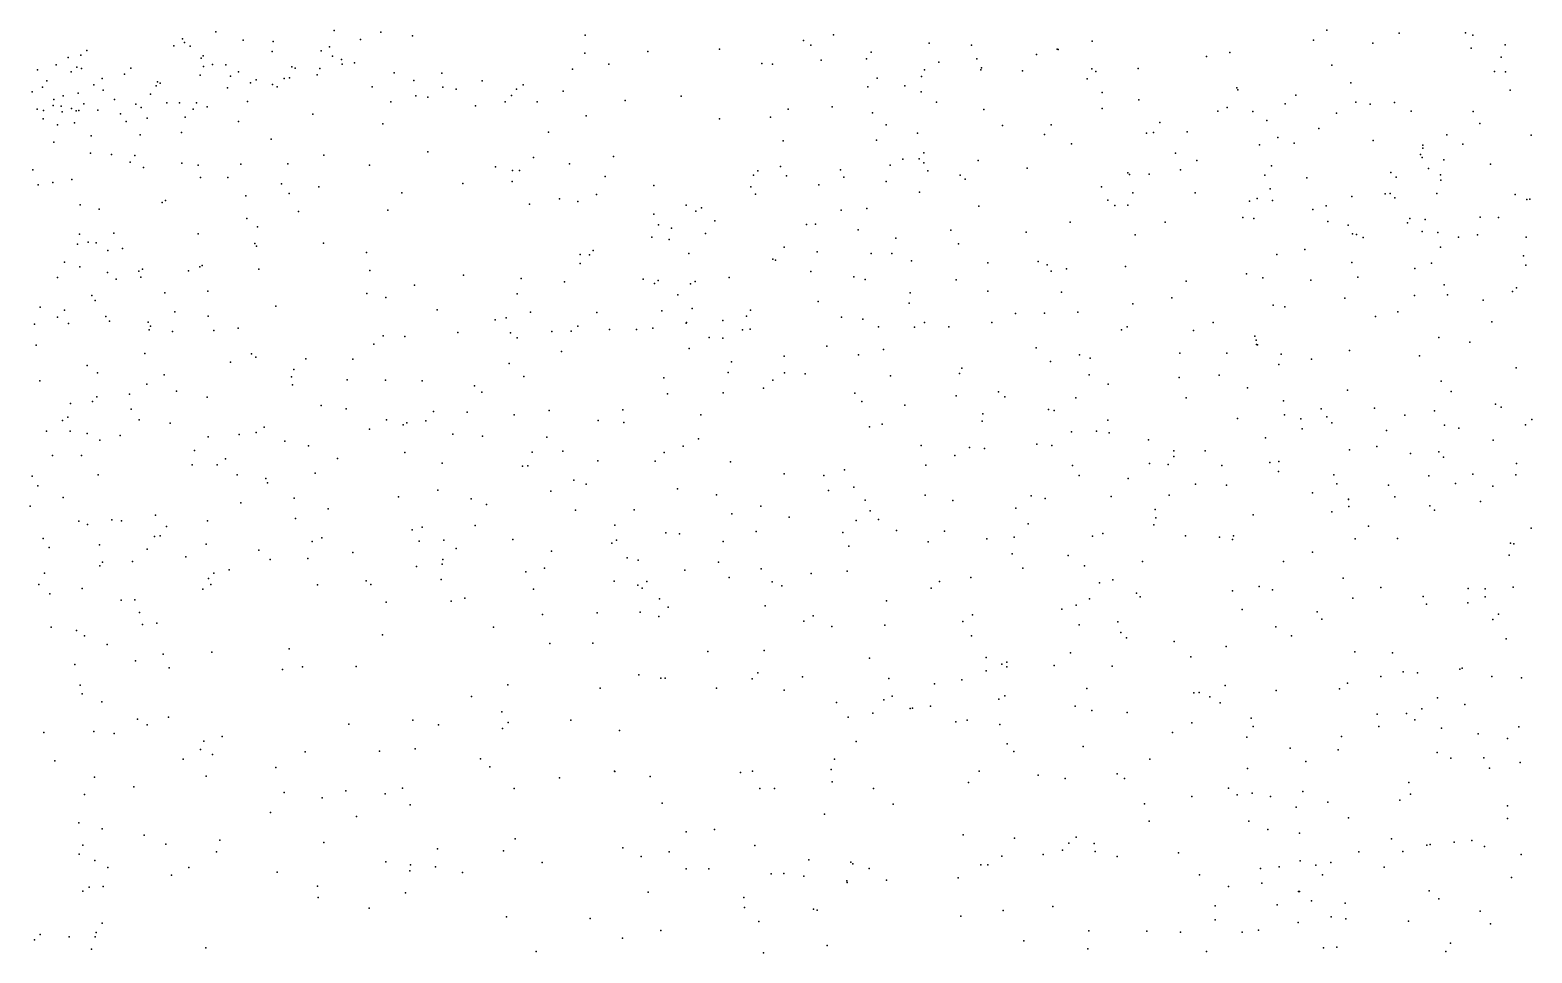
# Model space of a CAD drawing. Header units: metres. Extents: x -25 to 25, y -27.7 to 27.8.
# Drawn here: x 7.988 to 10.811, y -5.192 to -3.459 of the extents above; entities that cross this region are included whole.
import ezdxf

# ---------------------------------------------------------------- set-up
doc = ezdxf.new("R2010")
doc.units = ezdxf.units.M

msp = doc.modelspace()

# ---------------------------------------------------------------- linework, layer by layer
for p in [(8.3373, -3.4622, 6.2253), (8.5593, -3.4592, 17.2803), (8.6469, -3.4623, 1.14), (8.7069, -3.4694, 15.4163), (9.031, -3.4685, -4.3638), (9.4982, -3.4675, -9.2651), (10.4254, -3.4586, 13.3774), (10.5612, -3.4646, 5.7438), (10.686, -3.4635, 20.6196), (10.6998, -3.4682, 20.5216), (8.0946, -3.4972, 21.4072), (8.2584, -3.488, 4.3291), (8.2746, -3.4753, 15.3469), (8.2782, -3.482, 5.8177), (8.2889, -3.4889, 20.499), (8.3884, -3.4775, 1.1908), (8.4428, -3.4987, 21.2606), (8.4451, -3.4803, 4.3948), (8.5352, -3.4975, 20.6964), (8.5505, -3.4899, -18.2396), (8.6092, -3.4766, 20.7924), (9.1489, -3.4991, 0.4595), (9.2837, -3.4942, 19.9432), (9.4415, -3.4781, -18.7925), (9.4555, -3.4872, -4.8166), (9.678, -3.4829, 19.9156), (9.7572, -3.4871, -2.1701), (9.9186, -3.4945, 14.9194), (9.9204, -3.4951, 17.7944), (9.9841, -3.4793, 19.8571), (10.4001, -3.4776, 13.7072), (10.5116, -3.4832, -19.1087), (10.6963, -3.4925, -5.9589), (10.7606, -3.4861, 7.0088), (8.0373, -3.524, 17.2246), (8.0598, -3.5102, -17.4724), (8.0758, -3.5284, 4.2351), (8.0833, -3.506, 20.5129), (8.3095, -3.5114, 21.3265), (8.3132, -3.5068, 20.0128), (8.3137, -3.5269, 5.1132), (8.331, -3.5232, 20.5993), (8.3559, -3.5236, 4.9257), (8.4802, -3.5274, 21.1351), (8.5562, -3.5078, 21.0881), (8.573, -3.514, 20.8675), (8.5743, -3.5226, 5.4148), (8.598, -3.5204, 4.4869), (9.0303, -3.502, 15.3765), (9.0756, -3.5229, -3.6582), (9.3634, -3.5213, 17.3148), (9.3834, -3.5227, 0.4273), (9.4749, -3.5154, 0.724), (9.5597, -3.5129, -0.0673), (9.5685, -3.5004, 0.2985), (9.6958, -3.5189, -0.5378), (9.7675, -3.5125, -3.1942), (9.8793, -3.5046, 0.2913), (10.1993, -3.5084, -2.9955), (10.2427, -3.5008, 6.424), (10.4345, -3.5244, 5.9129), (10.7528, -3.5092, 17.8379), (8.0021, -3.5334, 21.3251), (8.0195, -3.5538, 0.9329), (8.0654, -3.5368, 20.6118), (8.0847, -3.531, 15.2245), (8.1235, -3.5495, 21.3), (8.1652, -3.5413, 17.3257), (8.1773, -3.5303, 4.9966), (8.2277, -3.556, 6.1311), (8.3077, -3.5436, 4.466), (8.3648, -3.5454, 17.3792), (8.3799, -3.5373, 20.6723), (8.4129, -3.552, -2.4481), (8.4655, -3.5497, 20.884), (8.4753, -3.5482, 4.8146), (8.4859, -3.5303, 20.7839), (8.5277, -3.5424, 5.0058), (8.5325, -3.5306, 20.9967), (8.6721, -3.5389, -18.4727), (8.7095, -3.5532, 1.3664), (8.7617, -3.5394, 5.4208), (8.8376, -3.5541, 1.0155), (9.0077, -3.5322, 4.8798), (9.5801, -3.5487, -2.9846), (9.6632, -3.5457, -0.2657), (9.6687, -3.5332, -1.7325), (9.7749, -3.5334, -1.1384), (9.776, -3.5297, -2.6181), (9.8535, -3.5349, -9.5477), (9.975, -3.5503, -3.4146), (9.9836, -3.5314, -18.7672), (9.9913, -3.5367, 14.7486), (10.0704, -3.5307, 1.2182), (10.7402, -3.5362, -16.5388), (10.7612, -3.537, 0.9497), (7.9919, -3.5748, -18.9522), (8.0112, -3.5661, -0.6996), (8.0499, -3.5822, -1.2978), (8.0781, -3.5773, 21.2202), (8.1078, -3.5612, 4.7729), (8.1256, -3.5713, 5.8787), (8.2146, -3.5788, -1.854), (8.2251, -3.5635, 21.2293), (8.2322, -3.5585, 4.6476), (8.3592, -3.5674, 21.1577), (8.4024, -3.5579, 20.7974), (8.4439, -3.5607, 20.9873), (8.4525, -3.5651, 4.6159), (8.6312, -3.565, 5.149), (8.7128, -3.582, 19.902), (8.7354, -3.5845, 4.9425), (8.7637, -3.5661, 5.2498), (8.7885, -3.5698, 17.2839), (8.893, -3.5817, 5.0626), (8.902, -3.5695, 4.513), (8.9148, -3.5612, 0.836), (8.9899, -3.5734, 17.2626), (9.2117, -3.5826, 17.2929), (9.5624, -3.5655, 17.4749), (9.6319, -3.5633, -18.8407), (9.6626, -3.5748, 1.0796), (10.0029, -3.5761, -4.83), (10.2563, -3.567, 17.9487), (10.258, -3.5709, 0.4187), (10.3671, -3.5806, 6.9303), (10.4705, -3.5578, 0.4939), (10.77, -3.5716, 5.5882), (8.0012, -3.6073, 9.6013), (8.013, -3.6099, 21.0318), (8.0312, -3.6002, 20.8382), (8.0328, -3.589, 5.2176), (8.0467, -3.6017, -1.0812), (8.0485, -3.612, 5.5697), (8.0659, -3.6058, 21.1389), (8.0743, -3.6101, 19.9856), (8.0794, -3.6097, -19.2225), (8.0889, -3.5973, 5.4069), (8.1153, -3.6089, 20.8157), (8.1469, -3.5889, 20.718), (8.1868, -3.5975, 1.0614), (8.1967, -3.6039, 15.3021), (8.2447, -3.5955, 20.8036), (8.2686, -3.5954, 21.0942), (8.2944, -3.6069, 21.0041), (8.3008, -3.5953, -3.0538), (8.3209, -3.6027, 20.8957), (8.3968, -3.5927, 15.3864), (8.666, -3.5937, 4.6762), (8.8253, -3.6008, 4.6581), (8.881, -3.5932, -3.4187), (8.9409, -3.5936, -4.2112), (9.1064, -3.5908, -4.701), (9.4126, -3.6069, 19.9477), (9.4955, -3.603, -9.4737), (9.6913, -3.5938, -3.4078), (9.7805, -3.6079, 17.8582), (10.0031, -3.6059, 0.3586), (10.0718, -3.5896, 14.4901), (10.22, -3.6109, 6.242), (10.238, -3.604, -3.3871), (10.286, -3.6118, -5.2673), (10.347, -3.5974, 13.9863), (10.4798, -3.5938, 13.5972), (10.5067, -3.5976, 17.9427), (10.5524, -3.5944, 13.1685), (10.5839, -3.6109, 7.2583), (10.7002, -3.6118, -8.6368), (8.0125, -3.6252, 4.4341), (8.0392, -3.6367, 6.1745), (8.0715, -3.6329, -18.6261), (8.158, -3.6162, 21.1227), (8.1683, -3.6306, 20.9922), (8.2078, -3.6239, 20.9116), (8.2795, -3.6219, 10.3252), (8.38, -3.6301, 1.2562), (8.5197, -3.6166, 1.3949), (8.651, -3.635, 15.4129), (9.033, -3.6196, 19.9152), (9.2839, -3.6255, 0.5462), (9.3795, -3.622, 0.1387), (9.5715, -3.6142, 15.1849), (9.5967, -3.6365, 19.9258), (9.8154, -3.6377, 0.3687), (9.9069, -3.6363, 1.3939), (10.1116, -3.6325, -5.0651), (10.3127, -3.6285, 7.1245), (10.4433, -3.6144, 13.8353), (10.713, -3.6338, -9.0172), (8.0325, -3.6689, -19.4829), (8.1031, -3.6571, 9.9325), (8.1951, -3.6556, -3.5333), (8.2727, -3.6512, -18.9413), (8.4408, -3.6635, -2.2203), (8.9623, -3.6501, 0.9752), (9.4034, -3.6669, -3.0796), (9.5785, -3.6656, 1.3214), (9.6559, -3.6522, -0.8277), (9.8947, -3.655, -18.9542), (10.086, -3.6523, -3.5674), (10.0995, -3.6509, -19.1326), (10.1629, -3.6499, -9.431), (10.3329, -3.6604, -19.4073), (10.41, -3.6437, -3.1937), (10.5125, -3.6662, -6.1761), (10.6505, -3.6553, 17.9737), (10.8093, -3.6559, -17.0573), (8.1018, -3.69, 9.4399), (8.1408, -3.6926, 10.6506), (8.185, -3.6942, -17.8692), (8.5403, -3.6933, -12.157), (8.7356, -3.6874, 1.4829), (8.9339, -3.6978, -4.4924), (9.0842, -3.6958, 0.8332), (9.6677, -3.6889, -5.0817), (9.9453, -3.6721, 18.0624), (10.1409, -3.6899, -5.3995), (10.2986, -3.6742, -5.5691), (10.3639, -3.6708, 19.7322), (10.601, -3.6926, 0.6461), (10.6058, -3.6745, 6.7224), (10.6059, -3.6802, 13.5683), (10.6807, -3.6729, 19.6641), (7.993, -3.7212, 10.8864), (8.1762, -3.7069, -18.3707), (8.2013, -3.7168, 19.8843), (8.2734, -3.7088, 17.4729), (8.3036, -3.7126, -18.0653), (8.3842, -3.7107, -18.6635), (8.4723, -3.7097, -18.3689), (8.6258, -3.7124, -18.6021), (8.8625, -3.7152, -18.8163), (8.8946, -3.7223, 17.3704), (8.9079, -3.7226, 19.8679), (9.0018, -3.7097, -3.7663), (9.3558, -3.723, 17.4484), (9.3986, -3.7151, -5.0673), (9.5111, -3.721, -0.1602), (9.6047, -3.7126, -2.2253), (9.6283, -3.701, 1.6299), (9.6591, -3.7005, -9.5963), (9.668, -3.7079, 0.4407), (9.6752, -3.7231, -9.1688), (9.7697, -3.7038, -3.6215), (9.8618, -3.7182, 19.8445), (10.15, -3.7214, 14.4452), (10.1809, -3.7035, 7.1953), (10.3209, -3.7135, 18.0538), (10.6044, -3.698, 5.7919), (10.6162, -3.7189, -9.3269), (10.6451, -3.7023, -16.7845), (10.7329, -3.7107, 0.7373), (8.003, -3.7492, -18.0487), (8.0306, -3.7448, -0.8736), (8.0664, -3.7393, -6.8156), (8.3082, -3.7352, 15.3611), (8.3595, -3.7358, 19.8581), (8.4604, -3.7472, -19.1257), (8.5304, -3.7531, 19.8277), (8.8014, -3.7466, 15.4064), (8.8939, -3.743, -3.9538), (9.069, -3.7337, 15.3542), (9.1602, -3.7506, -3.4123), (9.3429, -3.753, 0.6289), (9.3475, -3.7314, -19.0679), (9.4098, -3.7325, 1.2096), (9.4704, -3.7494, 15.2106), (9.5173, -3.735, 0.4981), (9.5967, -3.7428, -1.6173), (9.736, -3.731, 15.0432), (9.7453, -3.7389, 18.0316), (10.0015, -3.7531, -9.6725), (10.0512, -3.7269, -9.2192), (10.0543, -3.7299, 7.3956), (10.0915, -3.7291, 19.7594), (10.3087, -3.7313, -5.8923), (10.3875, -3.7364, 1.415), (10.5455, -3.7261, 6.8664), (10.5556, -3.7351, 6.5148), (10.6389, -3.7304, -3.0184), (10.6395, -3.7406, 6.9957), (8.2425, -3.7788, -1.6227), (8.3932, -3.7697, -12.2949), (8.4752, -3.7654, 1.3924), (8.6867, -3.7642, 19.8119), (8.9829, -3.7754, -18.994), (9.0173, -3.7807, -4.7173), (9.0524, -3.7675, -12.285), (9.3511, -3.7671, -9.2618), (9.6598, -3.7631, -1.3554), (10.0136, -3.7779, -19.2797), (10.0605, -3.7642, 14.5964), (10.178, -3.7645, 1.5658), (10.2799, -3.7798, 7.45), (10.2945, -3.7751, -3.5901), (10.3188, -3.7569, 14.2931), (10.3231, -3.7788, -9.1364), (10.4722, -3.7714, -3.3515), (10.5351, -3.7662, 18.0767), (10.5442, -3.7657, 14.07), (10.5527, -3.7736, 19.6867), (10.6317, -3.7656, 13.9012), (10.7793, -3.7674, 18.0075), (10.8009, -3.7768, -6.4212), (10.8068, -3.7759, -19.6285), (8.0822, -3.787, -6.4584), (8.1177, -3.7948, 8.8736), (8.2363, -3.7826, 9.266), (8.4924, -3.7993, -2.8474), (8.6604, -3.7971, 17.4604), (8.9268, -3.7858, 1.405), (9.1601, -3.8044, 1.7202), (9.2213, -3.7875, -3.0712), (9.2392, -3.7989, 0.7978), (9.2497, -3.7926, 19.9327), (9.5126, -3.797, -3.6225), (9.5605, -3.7935, 17.7759), (9.7714, -3.7895, -19.1415), (10.0266, -3.7878, 7.201), (10.0512, -3.7877, 18.1733), (10.3988, -3.7959, 6.5651), (10.4239, -3.7886, 6.1485), (10.7135, -3.8099, 6.2502), (8.3954, -3.8127, -3.1347), (8.4157, -3.828, -3.5928), (9.1688, -3.8242, -5.0602), (9.1935, -3.8305, 17.4844), (9.2752, -3.8167, 0.2032), (9.4474, -3.8239, 1.9339), (9.4639, -3.8231, -2.4036), (9.5443, -3.8335, -5.3048), (9.7183, -3.8341, 0.5203), (9.8598, -3.838, 7.4835), (9.9429, -3.8191, 14.8591), (10.1212, -3.8196, -6.0838), (10.2675, -3.8109, 6.7049), (10.2878, -3.8123, 6.3765), (10.4271, -3.8182, 14.5118), (10.4654, -3.8253, 0.6427), (10.5766, -3.8209, 14.4595), (10.5814, -3.8126, 5.9099), (10.6045, -3.837, 7.1454), (10.6102, -3.8143, 14.2265), (10.6338, -3.8385, -8.472), (10.7477, -3.8109, 13.7211), (8.0774, -3.8609, 8.7247), (8.081, -3.8417, 17.467), (8.0969, -3.8568, -19.8225), (8.1124, -3.8583, 10.2914), (8.1456, -3.8402, -1.1967), (8.3036, -3.8412, -19.5823), (8.4102, -3.8597, 17.5484), (8.4135, -3.8643, 15.4054), (8.5397, -3.859, -2.0093), (9.1568, -3.8473, 1.0099), (9.1892, -3.8518, 1.2385), (9.2571, -3.8409, 15.3298), (9.4053, -3.8666, 19.9151), (9.6151, -3.8493, -0.6284), (9.7329, -3.8601, -9.7277), (10.0648, -3.843, -6.2899), (10.4733, -3.8415, -6.462), (10.4809, -3.8427, -9.4968), (10.4933, -3.848, -8.7979), (10.6386, -3.8666, 0.761), (10.6725, -3.8475, 5.7514), (10.7083, -3.8429, 14.0659), (10.7998, -3.8474, -8.2753), (8.0527, -3.8943, 10.0509), (8.1342, -3.8726, 10.6377), (8.1617, -3.869, 10.461), (8.6205, -3.8763, 1.5178), (9.0217, -3.88, -3.086), (9.0394, -3.8805, 1.3431), (9.0462, -3.8726, 15.4167), (9.226, -3.8783, 0.4433), (9.3838, -3.8889, 0.7464), (9.3891, -3.8906, 17.6847), (9.4673, -3.8749, -2.1513), (9.5686, -3.8783, 17.9696), (9.6078, -3.8781, -0.9832), (9.6444, -3.8921, 18.1144), (9.8829, -3.8933, 1.9314), (10.3313, -3.8802, 19.7324), (10.3841, -3.8708, 14.7942), (10.4724, -3.8954, -3.5462), (10.795, -3.8829, -17.0253), (8.0396, -3.9235, -6.992), (8.0814, -3.9033, 9.8409), (8.1334, -3.914, 1.1236), (8.1924, -3.9111, -3.4352), (8.1961, -3.9228, 17.5592), (8.199, -3.9074, 19.7157), (8.2857, -3.9109, 9.0186), (8.3073, -3.9034, -6.336), (8.3112, -3.9006, -4.2649), (8.4176, -3.9074, -1.7333), (8.6266, -3.9102, -4.0462), (8.8023, -3.9191, -19.2345), (9.0217, -3.8971, -4.0302), (9.3017, -3.9234, -2.495), (9.4551, -3.9119, -19.3574), (9.5363, -3.9218, -9.0747), (9.7881, -3.896, -5.6919), (9.8998, -3.8998, 15.0875), (9.9072, -3.9112, 7.1201), (9.9358, -3.9072, 18.2928), (10.0466, -3.9029, -19.5018), (10.2744, -3.9167, 14.9028), (10.4837, -3.9224, 19.7222), (10.5904, -3.9066, 6.1027), (10.6221, -3.8964, 14.844), (10.799, -3.9001, 14.6871), (8.1498, -3.9263, -6.1559), (8.2411, -3.9518, 9.3873), (8.322, -3.9489, -3.8646), (8.7102, -3.9376, -2.307), (8.9109, -3.9251, 15.4796), (8.9925, -3.9313, 1.7189), (9.1402, -3.9263, -5.3432), (9.1614, -3.9343, -2.7475), (9.1682, -3.9289, 1.1469), (9.2294, -3.9349, -12.3736), (9.2382, -3.9305, 2.0056), (9.5577, -3.9269, -0.2647), (9.6422, -3.9519, -3.7907), (9.7284, -3.9276, 15.2225), (9.7878, -3.9488, 7.2151), (9.9266, -3.951, -9.8201), (10.1608, -3.9299, 19.683), (10.305, -3.9239, 6.8669), (10.3949, -3.9286, 6.9952), (10.6455, -3.9371, 1.4756), (10.7739, -3.9496, -19.7603), (10.7817, -3.9426, 20.0248), (8.007, -3.9793, 8.4259), (8.1041, -3.9569, 15.3122), (8.1104, -3.9664, -3.862), (8.4499, -3.9771, -6.1134), (8.621, -3.9531, -2.9426), (8.6564, -3.9606, 17.6068), (8.9037, -3.9542, 17.5794), (9.2057, -3.9561, 0.9834), (9.469, -3.9684, -1.3188), (9.6402, -3.9718, 19.832), (10.0607, -3.9726, 0.6255), (10.1337, -3.9612, -3.8118), (10.324, -3.9755, 0.6869), (10.346, -3.9785, -9.6731), (10.459, -3.962, 7.3499), (10.5898, -3.9574, 19.8496), (10.652, -3.9559, 18.3239), (10.719, -3.9656, 6.0008), (8.0397, -3.9978, 11.0355), (8.0524, -3.9847, 17.5246), (8.1303, -3.9967, 10.8549), (8.1375, -4.0053, 9.6164), (8.2097, -4.0073, -5.9554), (8.2598, -3.9879, -1.3041), (8.3228, -3.9961, 9.2429), (8.7533, -3.9841, -4.5299), (8.862, -4.0029, -11.9524), (8.8826, -3.9992, 19.7358), (8.9284, -3.9884, -4.2015), (9.0531, -3.9889, 15.5201), (9.1752, -3.9859, 19.8606), (9.2215, -4.0079, -2.0082), (9.2325, -3.9814, -5.5553), (9.2897, -4.004, 17.8093), (9.3344, -3.9962, 15.44), (9.3422, -3.9848, 0.0113), (9.5127, -3.9981, -12.304), (9.5533, -4.0017, -0.8074), (9.6688, -4.0077, 7.6018), (9.7956, -4.0078, 2.0944), (9.8399, -3.9911, 6.966), (9.8944, -3.9905, 7.6981), (9.9574, -3.9884, 19.6856), (10.2113, -4.0076, 15.1235), (10.5164, -3.9968, 0.785), (10.5586, -3.988, -19.7804), (10.7352, -4.0067, 5.6904), (7.9963, -4.0109, 1.0661), (8.0599, -4.01, 10.3664), (8.2115, -4.0217, 8.7665), (8.2146, -4.0145, -19.9412), (8.2559, -4.0249, 15.4036), (8.3332, -4.0228, 1.3013), (8.3788, -4.0183, -5.8153), (8.6518, -4.0329, 1.5831), (8.6926, -4.0344, 19.6498), (8.7922, -4.0264, 15.5732), (8.8909, -4.0272, -2.0403), (8.9032, -4.0364, -5.6441), (8.9686, -4.0246, -2.6292), (9.0047, -4.0238, -2.3401), (9.0176, -4.0146, 1.2118), (9.0768, -4.0212, 17.6886), (9.1278, -4.0207, -19.4854), (9.1587, -4.0187, -12.0037), (9.2213, -4.0089, 0.6786), (9.264, -4.0357, -1.5029), (9.3269, -4.0216, 1.0033), (9.3414, -4.0202, 19.8734), (9.5828, -4.0159, 15.3815), (9.6499, -4.0163, -5.9481), (9.7148, -4.0159, -19.5121), (10.0395, -4.0216, 15.2346), (10.05, -4.0159, 1.9683), (10.1743, -4.0228, 6.847), (10.2899, -4.0336, 18.4525), (10.6354, -4.0358, 20.0835), (7.9997, -4.0506, -20.2041), (8.634, -4.0485, -12.2651), (8.9867, -4.062, 15.6415), (9.2265, -4.0566, 0.2516), (9.2902, -4.0375, -4.0578), (9.4854, -4.0525, 18.1438), (9.5918, -4.0583, 18.2633), (9.8787, -4.0554, -9.0802), (10.2926, -4.0413, 7.4473), (10.2932, -4.049, 7.0168), (10.2946, -4.0495, -8.817), (10.4679, -4.0605, 19.9146), (10.6941, -4.0448, 15.0319), (8.0955, -4.0888, 8.5424), (8.2039, -4.0662, 17.6504), (8.3645, -4.0826, 9.0529), (8.4043, -4.0664, 17.7093), (8.4122, -4.0732, 15.4802), (8.5061, -4.0759, -12.1006), (8.5943, -4.0769, 15.5605), (8.8881, -4.0847, -5.8839), (9.3064, -4.0816, -5.9024), (9.4055, -4.0713, -12.472), (9.545, -4.0684, 2.1879), (9.9057, -4.0813, -3.8812), (9.9604, -4.0687, 6.8798), (9.9802, -4.0748, 0.7139), (10.1488, -4.0651, -6.4815), (10.237, -4.0655, 19.6743), (10.3351, -4.0868, 0.7928), (10.3395, -4.0671, -3.7429), (10.3966, -4.0769, 7.2094), (10.5992, -4.0702, 0.9054), (10.7812, -4.093, 1.0215), (8.0063, -4.1173, -6.7186), (8.1144, -4.1026, -5.7805), (8.2398, -4.1058, 9.4214), (8.4792, -4.1101, -5.5331), (8.4834, -4.0958, 1.4693), (8.5838, -4.1157, -4.583), (8.6559, -4.1162, -5.4172), (8.7251, -4.1174, -1.6968), (8.9158, -4.1091, -19.5336), (9.1792, -4.1119, 15.6689), (9.2997, -4.102, 1.2429), (9.3841, -4.1159, -11.987), (9.4056, -4.1022, -9.3459), (9.4447, -4.1044, -0.1393), (9.6054, -4.1079, 0.8301), (9.7345, -4.1038, 7.3673), (9.7392, -4.0933, 19.6964), (9.9786, -4.1061, -10.0044), (10.1475, -4.1113, 18.5626), (10.2228, -4.1068, -11.5721), (10.6403, -4.118, 1.6382), (8.1137, -4.1473, 11.0851), (8.1747, -4.1426, -0.9525), (8.2073, -4.1238, 1.241), (8.2629, -4.1365, -5.5313), (8.3211, -4.1479, 8.896), (8.4813, -4.1246, 19.5327), (8.8231, -4.1265, -4.9851), (8.8371, -4.1386, 1.7573), (9.1862, -4.1419, -12.3937), (9.2909, -4.14, -1.1106), (9.3664, -4.1314, -9.5515), (9.5379, -4.1405, -3.9624), (9.7287, -4.1454, 18.4285), (9.8079, -4.1379, 7.1981), (9.8197, -4.1472, 7.6359), (9.9535, -4.1493, -6.3022), (10.0142, -4.1236, -11.9202), (10.1605, -4.1491, 7.5377), (10.276, -4.1306, -9.909), (10.4642, -4.135, -8.5689), (10.6589, -4.1371, 20.3205), (8.0637, -4.1602, 17.6376), (8.1051, -4.1564, 15.4659), (8.1778, -4.1707, 8.6704), (8.5352, -4.1637, -6.2402), (8.5822, -4.1698, -1.5201), (8.7462, -4.1748, -11.8759), (8.8095, -4.1765, -12.283), (8.9636, -4.1733, 17.8811), (9.1021, -4.1719, 1.573), (9.5513, -4.1561, 15.5572), (9.632, -4.1629, -9.2256), (9.9018, -4.171, -11.7336), (9.9126, -4.1731, 15.4942), (10.344, -4.1552, 19.8965), (10.4147, -4.1699, -6.6347), (10.5149, -4.1689, 20.2004), (10.6278, -4.174, 1.0322), (10.7422, -4.161, -6.72), (10.7531, -4.1671, -9.4811), (8.0487, -4.192, 8.2815), (8.0591, -4.1853, 9.7402), (8.193, -4.1904, 10.7418), (8.2511, -4.1971, 19.3979), (8.4278, -4.2043, 17.8536), (8.6578, -4.1907, -6.0713), (8.689, -4.1997, -5.159), (8.6962, -4.1965, 19.5005), (8.7319, -4.1922, 17.8626), (8.8981, -4.1813, 15.7954), (9.0557, -4.1921, 0.9237), (9.1042, -4.1958, -5.9458), (9.2485, -4.1815, 19.7323), (9.5654, -4.2037, 19.6967), (9.5896, -4.199, 1.0272), (9.7776, -4.1933, -19.6798), (9.7784, -4.1794, 2.2297), (10.0137, -4.1911, 7.6128), (10.2572, -4.1882, -11.9647), (10.3456, -4.1812, 7.3504), (10.3761, -4.1889, 18.7221), (10.4251, -4.1847, -11.8121), (10.4344, -4.1963, -19.8398), (10.5719, -4.182, 18.7073), (10.6462, -4.2009, -3.4597), (10.7983, -4.1998, -8.3051), (10.8107, -4.19, 15.1201), (8.0187, -4.2117, 1.1558), (8.0636, -4.2117, -4.238), (8.0952, -4.2162, -4.7624), (8.119, -4.2291, -20.2736), (8.1571, -4.2201, 9.5367), (8.3226, -4.2228, 1.3678), (8.3809, -4.218, -4.722), (8.4129, -4.2142, 19.4193), (8.4667, -4.2305, -19.9051), (8.6262, -4.2079, -4.8347), (8.7823, -4.2176, 1.4758), (8.8381, -4.2214, -1.4509), (8.9589, -4.2231, 19.5718), (9.2443, -4.2265, 15.7647), (9.9453, -4.2132, 19.4997), (9.9921, -4.2119, -9.1872), (10.0158, -4.2153, 7.0191), (10.09, -4.2284, 18.7597), (10.3102, -4.2245, 15.4191), (10.3791, -4.2073, 0.9393), (10.5376, -4.2105, 15.285), (10.6735, -4.206, 15.2076), (10.7378, -4.229, 1.1516), (8.0303, -4.2579, 10.3891), (8.0845, -4.2578, -5.0735), (8.2973, -4.2482, -20.1287), (8.511, -4.2395, 15.6844), (8.6926, -4.2519, 15.8127), (8.9315, -4.2511, 1.7529), (8.9891, -4.2494, 18.028), (9.18, -4.2519, 18.1624), (9.2156, -4.2401, -19.7133), (9.663, -4.2388, -11.7787), (9.7259, -4.2576, -9.8803), (9.7534, -4.2423, 19.5539), (9.782, -4.2447, -9.3618), (9.8799, -4.236, 0.939), (9.9082, -4.2386, 18.6548), (10.1374, -4.2489, -10.9898), (10.1374, -4.2596, -3.8807), (10.1966, -4.2487, -10.3754), (10.4675, -4.2471, -9.8233), (10.5191, -4.241, -9.6196), (10.5825, -4.2539, 1.8157), (10.6359, -4.2504, -19.8844), (10.6446, -4.2609, 20.4646), (8.2924, -4.2753, 17.9077), (8.3396, -4.2752, -4.9565), (8.355, -4.2641, -5.1858), (8.5658, -4.2634, 1.621), (8.7623, -4.2718, 1.7674), (8.9132, -4.2778, -19.6757), (8.9236, -4.277, -4.4556), (9.0552, -4.2677, -1.153), (9.1631, -4.268, 0.6896), (9.3041, -4.2693, 1.502), (9.5186, -4.2842, -0.328), (9.6712, -4.2755, 15.6297), (9.9474, -4.2761, 7.2831), (10.092, -4.2726, 7.1833), (10.1268, -4.2746, -10.6169), (10.2278, -4.2763, 19.8772), (10.318, -4.271, 2.0647), (10.3345, -4.2875, 20.1063), (10.3351, -4.2689, -10.1986), (10.7816, -4.2724, 5.7502), (7.9922, -4.2967, 11.3243), (8.0028, -4.3143, 9.8512), (8.1161, -4.2942, -6.4448), (8.3771, -4.2937, 9.0468), (8.4309, -4.3007, -1.2044), (8.4341, -4.309, 1.5206), (8.5238, -4.2909, 17.9863), (9.0097, -4.3037, 15.8977), (9.0329, -4.3114, -12.2738), (9.4051, -4.2919, 19.6252), (9.4796, -4.295, -19.7742), (9.5362, -4.317, -12.5532), (9.9599, -4.2952, 2.2547), (10.0516, -4.3005, -19.761), (10.1781, -4.3115, 7.3581), (10.2366, -4.3133, 1.0456), (10.4385, -4.2937, -10.6853), (10.4438, -4.3107, 20.3013), (10.5412, -4.3132, -10.4038), (10.6169, -4.2956, -12.0647), (10.6671, -4.3101, -8.4991), (10.6997, -4.2926, 18.7297), (10.7372, -4.3152, -12.4984), (10.7804, -4.2936, 5.4692), (8.0504, -4.3364, 19.1671), (8.3843, -4.3465, -6.3685), (8.4846, -4.3377, 19.2787), (8.6801, -4.3353, 18.0584), (8.7545, -4.3224, 1.6858), (8.8168, -4.339, 19.3624), (8.9669, -4.3245, 2.0927), (9.2047, -4.3199, 19.5701), (9.2782, -4.3317, 18.3618), (9.4887, -4.3233, 1.3985), (9.5575, -4.3415, 19.5324), (9.6704, -4.3321, 18.6109), (9.7225, -4.3424, -11.4592), (9.8697, -4.3332, 15.6288), (9.8957, -4.3385, 1.1158), (10.0201, -4.3349, 7.5087), (10.1291, -4.3321, -12.3933), (10.3983, -4.3276, -11.0409), (10.4661, -4.3393, -8.679), (10.4661, -4.3405, 15.4601), (10.5532, -4.3351, -12.3651), (10.7137, -4.3438, 15.2863), (7.9879, -4.3526, -20.4435), (8.2236, -4.3695, 19.142), (8.5482, -4.3576, -12.0565), (8.8459, -4.3495, -5.8219), (9.0129, -4.3602, 19.4171), (9.1233, -4.3598, 2.2364), (9.3072, -4.3671, 0.187), (9.3613, -4.3526, 15.8034), (9.4145, -4.3737, 1.5343), (9.5666, -4.3616, -4.1034), (9.8404, -4.3565, 18.7725), (10.1023, -4.3587, 18.9114), (10.1036, -4.3748, 1.1732), (10.2866, -4.3689, 15.569), (10.4347, -4.3636, -11.3581), (10.4666, -4.3531, 18.7766), (10.6188, -4.3519, -6.7982), (10.6275, -4.36, 1.2835), (8.0798, -4.3808, 8.5159), (8.0958, -4.3869, 17.8325), (8.1419, -4.3786, 10.5925), (8.1599, -4.3803, 1.3482), (8.2444, -4.391, -6.071), (8.3217, -4.3806, -4.3628), (8.4868, -4.3762, 15.7829), (8.7059, -4.3971, 19.2121), (8.7249, -4.3924, -11.8386), (8.8248, -4.3888, 18.2089), (9.0873, -4.3883, 18.3404), (9.1829, -4.4027, -5.8156), (9.3525, -4.4003, 19.4263), (9.5154, -4.402, 19.386), (9.5404, -4.3797, -11.5744), (9.5826, -4.3778, 15.7229), (9.6163, -4.3984, 1.4457), (9.7068, -4.3999, 19.2945), (9.8639, -4.3857, 19.3275), (10.1, -4.3875, 15.6354), (10.5032, -4.3906, -11.5907), (10.8092, -4.3943, -9.2986), (8.0126, -4.4137, 15.6653), (8.0238, -4.4303, 18.9936), (8.1186, -4.4253, 9.6215), (8.2218, -4.41, 10.8504), (8.2326, -4.4084, 9.4186), (8.3189, -4.4242, 18.1787), (8.5182, -4.419, 19.134), (8.5364, -4.4123, -5.7192), (8.7191, -4.4183, 1.8519), (8.7656, -4.4165, -4.507), (8.8951, -4.4151, -11.6914), (9.0811, -4.4223, -11.5878), (9.0902, -4.4167, -0.926), (9.2085, -4.4044, 1.6709), (9.2903, -4.4189, 18.5803), (9.5269, -4.4278, 18.7614), (9.6759, -4.42, 18.848), (9.7861, -4.4142, 19.0011), (9.8376, -4.4108, 1.3951), (9.9848, -4.4088, 1.308), (10.0041, -4.4041, 19.1759), (10.1593, -4.4084, 19.9898), (10.2235, -4.4109, -9.4684), (10.2477, -4.4152, 1.3135), (10.2495, -4.4086, -6.5717), (10.4786, -4.414, 1.3647), (10.5581, -4.4136, 20.5271), (10.7702, -4.4222, 5.2563), (10.7766, -4.4235, 5.5672), (8.1239, -4.4579, -4.4131), (8.1807, -4.4564, 8.7245), (8.2079, -4.4336, 11.0061), (8.2806, -4.4479, 18.9094), (8.4181, -4.4352, -20.1551), (8.4395, -4.4531, 18.9918), (8.5097, -4.4511, 1.6844), (8.5943, -4.4399, 18.3334), (8.7639, -4.4531, 18.3743), (8.7891, -4.4321, -1.2205), (8.9679, -4.4375, 19.1678), (9.1099, -4.45, 18.5483), (9.1307, -4.4544, 19.1722), (9.2818, -4.458, 0.4215), (9.8339, -4.4425, -19.7964), (9.9391, -4.4451, -9.8849), (10.079, -4.4567, 1.4956), (10.3439, -4.4564, 20.3406), (10.3985, -4.4393, -9.1694), (10.768, -4.4448, 5.0438), (8.0153, -4.4784, -5.8481), (8.1192, -4.4649, 18.8718), (8.3333, -4.4783, -5.7417), (8.3619, -4.4723, 18.3283), (8.7141, -4.4659, -19.7895), (8.7627, -4.4614, 1.2145), (8.9198, -4.476, 16.0185), (8.9548, -4.469, -12.1227), (9.2185, -4.4731, 15.9472), (9.3018, -4.4868, -0.6085), (9.3622, -4.4707, 2.3908), (9.4557, -4.4795, -0.1989), (9.5239, -4.475, 19.102), (9.7563, -4.4865, 15.7346), (9.8538, -4.4691, 1.5419), (9.9696, -4.4651, 15.7003), (10.4558, -4.4881, -9.4203), (8.0046, -4.4999, 10.0739), (8.0857, -4.5072, 11.2081), (8.3127, -4.5087, 18.5074), (8.3231, -4.4888, 1.5403), (8.3278, -4.4996, 18.7444), (8.5282, -4.5003, -1.1449), (8.6197, -4.4928, 18.964), (8.6286, -4.4999, 15.9316), (8.7607, -4.4903, -5.5276), (8.9339, -4.5086, 18.5893), (9.0857, -4.4934, 19.0256), (9.1301, -4.5014, 1.8081), (9.1381, -4.5069, 18.8489), (9.1471, -4.4941, 0.6435), (9.3826, -4.495, 18.8933), (9.4011, -4.5024, -12.3583), (9.6817, -4.5069, 2.4497), (9.6971, -4.4943, -12.6048), (9.9982, -4.4968, 19.6903), (10.0232, -4.4912, 2.3776), (10.0672, -4.5161, -10.333), (10.2479, -4.5117, 18.8282), (10.2982, -4.5036, 1.567), (10.3231, -4.5101, 2.246), (10.5268, -4.5056, -9.9199), (10.691, -4.5071, 15.4361), (10.7226, -4.5081, 18.6879), (10.7755, -4.5047, -8.7736), (8.025, -4.5171, 17.9225), (8.1592, -4.5293, 18.1423), (8.1846, -4.5285, 1.4803), (8.6571, -4.5329, 18.783), (8.7792, -4.5309, 1.9017), (8.8048, -4.5253, 18.904), (9.1707, -4.5266, -12.1797), (9.1873, -4.5423, -5.5443), (9.3696, -4.5402, -19.8653), (9.5976, -4.5305, -6.048), (9.9541, -4.5386, 1.6399), (9.9788, -4.5268, 19.0439), (10.0742, -4.5229, -6.3856), (10.4739, -4.5257, 18.7198), (10.6063, -4.5225, 1.5867), (10.6122, -4.537, -9.2402), (10.6899, -4.5342, 20.7322), (10.723, -4.5231, -10.1915), (8.1938, -4.5522, 18.4128), (8.2261, -4.5725, -0.832), (8.9508, -4.5561, 2.1642), (9.054, -4.553, 16.025), (9.1348, -4.5517, -11.4187), (9.1694, -4.5599, 2.3424), (9.4422, -4.5687, -5.8212), (9.4597, -4.5584, -11.3091), (9.7413, -4.5691, -4.0732), (9.7591, -4.5568, -10.9827), (9.9269, -4.546, 19.4246), (10.0325, -4.57, 18.8161), (10.2658, -4.5471, -12.7115), (10.4073, -4.5514, 15.66), (10.4159, -4.565, -9.6785), (10.737, -4.5658, 4.8278), (10.748, -4.5555, -7.0411), (8.0277, -4.5798, 18.6731), (8.0753, -4.5864, 15.7221), (8.09, -4.5962, 9.8047), (8.1995, -4.5747, 10.6319), (8.6504, -4.5943, 1.9276), (8.8588, -4.5802, -1.0212), (9.4947, -4.5788, 15.8566), (9.5942, -4.5763, 1.6713), (9.7572, -4.5964, -11.3207), (9.96, -4.5759, 19.8238), (10.0383, -4.5903, -3.9203), (10.0484, -4.5999, -10.6218), (10.3294, -4.5794, 20.4331), (10.3588, -4.5964, 1.7042), (8.1328, -4.6128, 9.6554), (8.3296, -4.6271, 9.2619), (8.4748, -4.6209, -5.4833), (8.9647, -4.6109, 2.0314), (9.0454, -4.6102, -11.9536), (9.2615, -4.6254, 15.9815), (9.3679, -4.6241, -0.434), (9.9432, -4.6281, -19.8161), (10.1383, -4.6067, -10.096), (10.2361, -4.6166, -19.8163), (10.478, -4.6265, -12.8008), (10.5483, -4.6281, 15.6282), (10.7623, -4.6021, -10.7827), (8.0721, -4.6498, 8.6811), (8.1861, -4.643, 8.8145), (8.2382, -4.631, 10.7834), (8.2495, -4.6563, 1.6271), (8.5002, -4.6544, 15.9018), (8.6009, -4.6541, -20.0452), (9.5654, -4.6383, -11.7978), (9.7852, -4.6372, 1.7431), (9.8144, -4.6496, -6.148), (9.8237, -4.6545, 19.0519), (9.8238, -4.6455, -11.8297), (9.9126, -4.6517, 18.6908), (10.0218, -4.6534, -12.7478), (10.1695, -4.636, 15.7915), (10.6795, -4.6567, 2.0308), (8.4627, -4.6597, -4.479), (9.1324, -4.6694, -11.6876), (9.1734, -4.6759, -5.3816), (9.1815, -4.6755, 1.9502), (9.3454, -4.6773, -11.7908), (9.3559, -4.666, 1.8174), (9.44, -4.6734, 0.2693), (9.6017, -4.6764, 2.567), (9.7389, -4.6788, 15.8207), (9.7846, -4.6617, 18.8791), (10.4643, -4.685, 18.5789), (10.5267, -4.6729, 20.6757), (10.5687, -4.664, 4.7236), (10.5953, -4.6655, -11.3083), (10.675, -4.6588, -11.5406), (10.7354, -4.6727, 5.3392), (10.7908, -4.6754, 1.6726), (8.0823, -4.6891, 9.9911), (8.0856, -4.7049, 10.1554), (8.8176, -4.7099, 1.0033), (8.8861, -4.6885, -5.3274), (9.0594, -4.6947, -0.7852), (9.2782, -4.6947, -4.4388), (9.4055, -4.6984, -12.1391), (9.608, -4.7098, 1.8023), (9.688, -4.6862, 18.6941), (9.8198, -4.7087, 19.756), (9.9739, -4.6952, 2.5317), (10.1752, -4.7034, -6.5208), (10.1851, -4.7025, 20.3804), (10.2052, -4.7111, 18.4022), (10.2344, -4.6898, 1.7679), (10.3297, -4.6989, 18.492), (10.4491, -4.696, -6.9148), (10.6331, -4.713, 5.0729), (8.123, -4.7205, 10.3617), (8.8749, -4.7392, -4.5348), (9.5038, -4.7214, -0.0495), (9.572, -4.7413, -12.3365), (9.5926, -4.7162, -5.8393), (9.6419, -4.7329, 18.5163), (9.6467, -4.7318, -4.1721), (9.6802, -4.7281, 19.0686), (9.8084, -4.7154, -12.6103), (9.952, -4.7285, -11.0633), (9.9838, -4.7363, 15.8314), (10.0499, -4.7401, 20.2806), (10.225, -4.7221, -10.3549), (10.5747, -4.742, -19.9056), (10.6038, -4.7331, -9.9617), (10.6843, -4.7253, 20.8217), (8.1898, -4.7528, 10.5754), (8.2081, -4.7633, -4.4889), (8.2484, -4.7491, 9.4695), (8.587, -4.7623, 1.9921), (8.7076, -4.7548, 1.6679), (8.7558, -4.7632, 2.0904), (8.8761, -4.77, 2.2813), (8.8864, -4.7589, -19.786), (9.0045, -4.7546, 2.151), (9.5258, -4.7493, 18.6865), (9.7279, -4.7576, 19.3544), (9.7492, -4.7546, 19.5318), (9.8109, -4.7629, 1.8319), (10.1715, -4.7594, -11.6802), (10.2829, -4.7506, 2.4199), (10.287, -4.7668, 15.8184), (10.5198, -4.7435, 1.7512), (10.5226, -4.7663, 2.249), (10.5908, -4.7543, 18.5243), (10.6409, -4.7698, 15.6391), (10.7861, -4.767, 15.4961), (8.0141, -4.778, 11.1783), (8.1079, -4.7761, 8.7929), (8.1461, -4.7796, 9.7137), (8.3147, -4.7938, -0.8518), (8.3491, -4.7854, 15.8151), (9.0955, -4.7741, -4.5129), (9.5406, -4.7947, 15.8707), (10.135, -4.7781, -3.8749), (10.2751, -4.7868, 18.2553), (10.453, -4.7853, 4.7175), (10.7097, -4.7806, -12.9925), (10.7647, -4.7889, 4.7042), (8.3084, -4.8097, 9.0811), (8.3306, -4.8194, 9.2437), (8.5051, -4.8143, -20.1738), (8.6449, -4.813, -0.9942), (8.7118, -4.8085, 1.4586), (9.8241, -4.7992, -4.0529), (9.8372, -4.8134, 20.0733), (9.9674, -4.8041, -6.2711), (10.3564, -4.8073, -9.9675), (10.4466, -4.8105, 18.3189), (10.6323, -4.8152, -7.1452), (10.6582, -4.8259, 5.223), (10.7205, -4.8251, 5.3738), (8.0347, -4.8308, 1.6967), (8.2759, -4.8278, -20.3867), (8.4496, -4.8434, 1.933), (8.8344, -4.8274, 16.0479), (8.8518, -4.8423, 2.224), (9.0866, -4.8502, 0.738), (9.0869, -4.851, 2.533), (9.3233, -4.8528, -0.4064), (9.3456, -4.8502, 15.9659), (9.4935, -4.8473, 19.0026), (9.4996, -4.8276, 18.4539), (9.7717, -4.8507, -12.1719), (10.031, -4.8552, -12.0401), (10.0925, -4.8281, 18.1541), (10.2759, -4.8454, -11.4495), (10.386, -4.8325, -19.8702), (10.7309, -4.8451, 18.5032), (10.7886, -4.8343, -11.3337), (8.109, -4.862, 10.0447), (8.1832, -4.8801, 10.8491), (8.3192, -4.8599, 1.8449), (8.6878, -4.8822, -19.8517), (8.8977, -4.883, -0.8965), (8.9827, -4.8628, -5.2359), (9.1535, -4.8605, 16.0389), (9.3593, -4.8828, 2.6581), (9.3869, -4.8828, -5.363), (9.4952, -4.8706, 2.001), (9.573, -4.8831, 19.2438), (9.7515, -4.8715, 1.9361), (9.8824, -4.8578, 20.2316), (9.9335, -4.8639, -12.7091), (10.0446, -4.8639, -19.8425), (10.2403, -4.8823, 20.5478), (10.5794, -4.872, 4.6395), (8.0901, -4.8942, -5.4274), (8.4655, -4.8907, 15.8731), (8.5371, -4.9004, -5.293), (8.5815, -4.8873, 2.0876), (8.6554, -4.8931, 15.9831), (9.176, -4.9105, -0.6008), (10.0825, -4.9116, 2.6156), (10.1714, -4.8983, -10.9121), (10.2569, -4.8951, 1.7778), (10.2848, -4.8918, -10.56), (10.3191, -4.8981, -6.8131), (10.38, -4.8886, 18.1491), (10.4269, -4.9086, 15.8243), (10.5621, -4.9051, 15.7362), (10.5827, -4.8939, 18.3121), (8.4399, -4.9279, -4.4792), (8.6012, -4.9354, 1.7788), (8.7024, -4.9135, 2.2324), (9.4809, -4.9312, -4.2938), (9.6104, -4.9121, 19.5489), (10.3674, -4.918, 4.721), (10.4659, -4.9383, -7.0538), (10.765, -4.9156, 20.9409), (10.765, -4.9393, -7.2616), (8.0798, -4.9476, 11.0361), (8.1237, -4.9585, 9.8635), (9.2213, -4.9641, -5.2427), (9.2741, -4.9597, 18.7294), (10.0912, -4.9446, 17.9979), (10.2786, -4.9442, 18.0189), (10.3142, -4.9602, -11.8529), (10.374, -4.9667, 7.9812), (8.0869, -4.9893, 10.1904), (8.2026, -4.9704, 9.0372), (8.2429, -4.9873, 9.5093), (8.3448, -4.9799, 15.7788), (8.5401, -4.9847, 2.0373), (8.8996, -4.9776, 16.0303), (9.1023, -4.9942, -19.7427), (9.3504, -4.9899, 18.3736), (9.7417, -4.9698, 18.0525), (9.8384, -4.9763, -12.5361), (9.94, -4.9858, 17.971), (9.9538, -4.9741, 1.8753), (9.9881, -4.9862, 15.867), (10.547, -4.9773, 5.0723), (10.6131, -4.9893, -20.2456), (10.6192, -4.9879, 20.838), (10.6646, -4.9837, 1.7722), (10.6974, -4.9807, 7.9658), (10.7217, -4.9918, 5.4596), (8.0801, -5.0061, 10.379), (8.1094, -5.0184, 10.5489), (8.3381, -5.0018, -0.8246), (8.6568, -5.0206, -0.9398), (8.7537, -4.9965, 1.2939), (8.8775, -4.9999, 2.3063), (8.9502, -5.0217, 2.6133), (9.1364, -5.0109, -4.4593), (9.1889, -5.0017, 2.1899), (9.4519, -5.017, -0.1418), (9.5308, -5.0215, 19.7233), (9.5341, -5.0244, 0.0644), (9.8145, -5.0103, 1.9593), (9.8919, -5.0068, -6.1238), (9.9286, -4.9985, 20.4218), (9.99, -5.0011, -12.2169), (10.0313, -5.0107, -3.8901), (10.1463, -5.0037, 1.8038), (10.3748, -5.0186, 2.4801), (10.4327, -5.0222, -12.9813), (10.485, -5.002, -10.0161), (10.5682, -5.0014, -3.4651), (10.7906, -5.007, 15.5532), (8.1338, -5.0313, 1.9288), (8.2537, -5.046, 9.2895), (8.2866, -5.0313, -5.3093), (8.4522, -5.0403, -20.141), (8.7019, -5.0377, -4.4826), (8.7028, -5.0263, 2.3375), (8.7502, -5.0298, -5.2033), (8.8005, -5.0405, -19.6989), (9.2208, -5.034, 18.5287), (9.2636, -5.034, 18.9915), (9.3808, -5.0433, 19.2093), (9.4044, -5.0424, 0.5769), (9.4425, -5.0475, 19.3715), (9.5649, -5.0332, 2.0622), (9.7324, -5.0507, 15.8448), (9.7746, -5.0264, 20.3096), (9.7881, -5.0264, -4.0654), (10.1856, -5.0453, -6.4889), (10.3007, -5.0335, -10.7514), (10.3357, -5.03, 4.8225), (10.4048, -5.0271, -11.3137), (10.4173, -5.0452, -10.3318), (10.5329, -5.0309, 8.1468), (10.7722, -5.0502, 18.3396), (8.0874, -5.0758, 9.0347), (8.099, -5.0681, 15.6891), (8.1251, -5.0673, -20.3857), (8.5284, -5.0662, 2.2657), (8.6938, -5.0792, 2.5074), (9.1498, -5.0777, 18.7334), (9.5228, -5.0565, 0.375), (9.5238, -5.0593, 18.1218), (9.5977, -5.0549, 20.0768), (10.2403, -5.0673, -3.7134), (10.3032, -5.0608, -10.9946), (10.3719, -5.0766, 17.9052), (10.3741, -5.0764, 20.7052), (10.6177, -5.0749, 2.3019), (8.5295, -5.0877, 2.2481), (8.6253, -5.1076, 1.5791), (9.3297, -5.0874, 2.7737), (9.3305, -5.1065, -0.3826), (9.9105, -5.1043, 17.8702), (10.2155, -5.1031, -12.959), (10.3316, -5.1014, 8.0943), (10.3962, -5.0939, 4.9649), (10.4598, -5.0984, -11.6798), (10.6356, -5.09, 7.8413), (8.1235, -5.1361, 9.8105), (8.8835, -5.124, 1.0934), (9.0406, -5.1272, 0.9115), (9.3579, -5.1326, 19.4684), (9.4601, -5.1099, 19.932), (9.467, -5.1113, -19.8121), (9.7375, -5.123, -5.6765), (9.8171, -5.1119, 2.8078), (10.2155, -5.1299, -12.1365), (10.3715, -5.1347, -6.7343), (10.4336, -5.1238, 7.7599), (10.4609, -5.128, 1.7761), (10.5789, -5.1323, 15.7438), (10.7136, -5.1134, -3.2509), (10.7325, -5.137, 18.1844), (8.0071, -5.1569, 10.2379), (8.0615, -5.1614, 10.5899), (8.1101, -5.1613, -5.258), (8.1119, -5.1536, 10.7726), (9.1012, -5.1642, 18.9517), (9.1737, -5.1494, 21.2576), (9.978, -5.15, 1.9199), (10.087, -5.1511, 17.814), (10.1501, -5.1527, 20.6222), (10.2663, -5.1525, 1.7981), (10.2967, -5.1491, -20.1489), (7.9964, -5.1672, -4.5176), (8.1035, -5.1848, 9.2094), (8.3183, -5.182, 2.1895), (8.9394, -5.1891, 15.9388), (9.3662, -5.1918, 20.0972), (9.4859, -5.1776, 20.2535), (9.8554, -5.169, 20.5037), (9.9761, -5.184, 15.8522), (10.1987, -5.1888, 4.8295), (10.4188, -5.1825, 15.8286), (10.4442, -5.1807, -20.3868), (10.6491, -5.189, 20.8883), (10.6574, -5.1736, 8.3106)]:
    msp.add_point(p)

doc.saveas('drawing.dxf')
